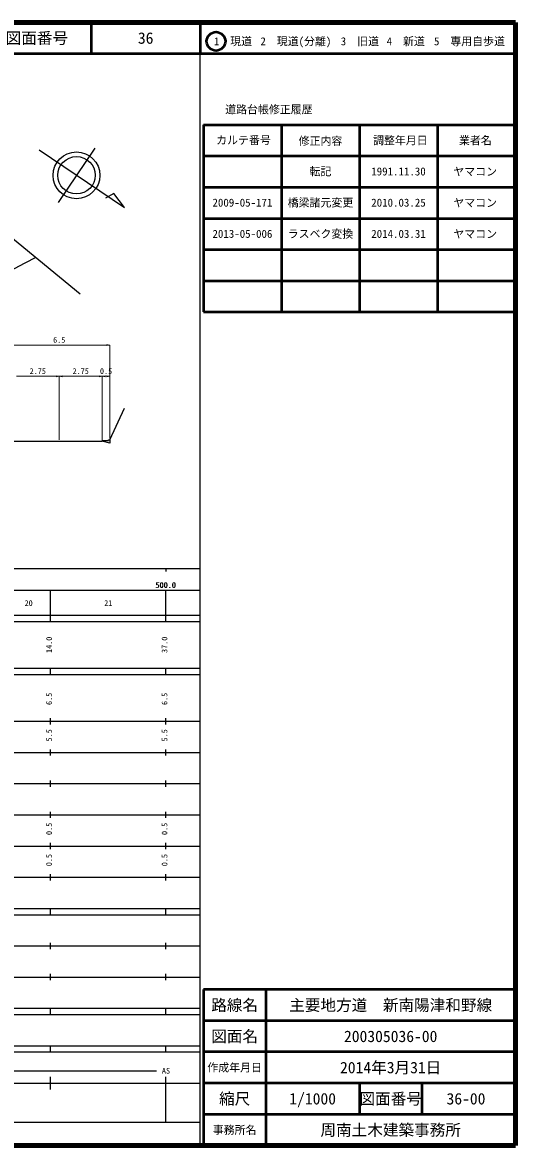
# Model space of a CAD drawing. Units: millimetres at full size, sheet at 1:1000, with parts at other scales. Extents: x 40000 to 680000, y 20000 to 380000.
# Drawn here: x 522022 to 680000, y 20000 to 380000 of the extents above; entities that cross this region are included whole.
import ezdxf
from ezdxf.enums import TextEntityAlignment as Align

# ---------------------------------------------------------------- set-up
doc = ezdxf.new("R2010")
doc.units = ezdxf.units.MM
doc.header["$LTSCALE"] = 1000
for name, color, linetype, lineweight in [('M-BGD', 7, 'Continuous', 25), ('M-BMK-OTRS', 5, 'Continuous', 25), ('M-BMK-SRVR', 3, 'Continuous', 25), ('M-STR-HTXT', 7, 'Continuous', 13), ('M-TTL', 2, 'Continuous', 140), ('M-TTL-BAND', 7, 'Continuous', 25), ('M-TTL-FRAM', 2, 'Continuous', 50), ('M-TTL-LINE', 7, 'Continuous', 50)]:
    doc.layers.add(name, color=color, linetype=linetype, lineweight=lineweight)
doc.layers.add('M-TTL-TXT', color=7, linetype='Continuous')
doc.styles.add('ＭＳ ゴシック', font='')
doc.styles.get('ＭＳ ゴシック').set_extended_font_data('MS Gothic')

# ---------------------------------------------------------------- blocks, each defined once
blk = doc.blocks.new('open_arrow')
at = {"color": 0, "linetype": 'Continuous', "lineweight": -2}
blk.add_lwpolyline([(7.5, 1.25), (0, 0), (7.5, -1.25)], dxfattribs=at)

msp = doc.modelspace()

# ---------------------------------------------------------------- linework, layer by layer
at = {"layer": 'M-BGD'}
msp.add_line((550056, 246253), (554733, 256415), dxfattribs=at)
for points in [[(526335, 304643), (522764, 302801), (517750, 300160), (511458, 296708), (508583, 295173), (506385, 293946), (503417, 292361), (501569, 291020), (500917, 290386), (499786, 288778), (498961, 287515), (497657, 285465), (495699, 283029), (494852, 281251), (494037, 279816), (493945, 278696), (493803, 277118), (493681, 273384), (492921, 261762), (492946, 259103)], [(514047, 239555), (517556, 245753), (520056, 245753), (533806, 245753), (547556, 245753)]]:
    msp.add_lwpolyline(points, dxfattribs=at)
msp.add_lwpolyline([(547556, 245753), (547556, 246003), (549556, 246003), (549556, 246253), (550056, 246253), (550056, 245103)], close=True, dxfattribs=at)
at = {"layer": 'M-BMK-OTRS'}
msp.add_line((499021, 327094), (540530, 292976), dxfattribs=at)
at = {"layer": 'M-BMK-SRVR'}
for p, q in [((527323, 339138), (554693, 320650)), ((545216, 339722), (533462, 322320)), ((551253, 325153), (548636, 323684)), ((554693, 320650), (551253, 325153))]:
    msp.add_line(p, q, dxfattribs=at)
for centre, radius in [((539315, 330986), 7500), ((539339, 331021), 6000)]:
    msp.add_circle(centre, radius, dxfattribs=at)
at = {"layer": 'M-STR-HTXT'}
for p, q in [((550056, 276587), (517556, 276587)), ((550056, 246753), (550056, 276588)), ((520056, 266587), (533806, 266587)), ((533806, 246253), (533806, 266588)), ((533806, 266587), (547556, 266587)), ((547556, 246253), (547556, 266588)), ((550056, 266587), (547556, 266587))]:
    msp.add_line(p, q, dxfattribs=at)
at = {"layer": 'M-TTL'}
for p, q in [((680000, 380000), (40000, 380000)), ((680000, 20000), (680000, 380000)), ((40000, 20000), (680000, 20000))]:
    msp.add_line(p, q, dxfattribs=at)
at = {"layer": 'M-TTL-BAND'}
for p, q in [((579000, 20000), (579000, 370000)), ((40000, 205000), (579000, 205000)), ((568000, 205000), (568000, 204000)), ((68000, 198000), (579000, 198000)), ((531000, 188000), (531000, 198000)), ((568000, 188000), (568000, 198000)), ((40000, 190000), (579000, 190000)), ((40000, 188000), (579000, 188000)), ((40000, 173000), (579000, 173000)), ((531000, 171000), (531000, 173000)), ((568000, 171000), (568000, 173000)), ((40000, 171000), (579000, 171000)), ((40000, 156000), (579000, 156000)), ((531000, 155000), (531000, 157000)), ((568000, 155000), (568000, 157000)), ((46000, 146000), (579000, 146000)), ((531000, 145000), (531000, 147000)), ((568000, 145000), (568000, 147000)), ((531000, 135000), (531000, 137000)), ((568000, 135000), (568000, 137000)), ((52000, 136000), (579000, 136000)), ((46000, 126000), (579000, 126000)), ((531000, 125000), (531000, 127000)), ((568000, 125000), (568000, 127000)), ((52000, 116000), (579000, 116000)), ((531000, 115000), (531000, 117000)), ((568000, 115000), (568000, 117000)), ((46000, 106000), (579000, 106000)), ((531000, 105000), (531000, 107000)), ((568000, 105000), (568000, 107000)), ((40000, 96000), (579000, 96000)), ((40000, 94000), (579000, 94000)), ((531000, 94000), (531000, 96000)), ((568000, 94000), (568000, 96000)), ((49000, 84000), (579000, 84000)), ((531000, 83000), (531000, 85000)), ((568000, 83000), (568000, 85000)), ((40000, 74000), (579000, 74000)), ((531000, 73000), (531000, 75000)), ((568000, 73000), (568000, 75000)), ((40000, 64000), (579000, 64000)), ((40000, 62000), (579000, 62000)), ((531000, 62000), (531000, 64000)), ((568000, 62000), (568000, 64000)), ((40000, 52000), (579000, 52000)), ((531000, 50000), (531000, 52000)), ((568000, 50000), (568000, 52000)), ((40000, 50000), (579000, 50000)), ((85500, 44000), (565000, 44000)), ((40000, 40000), (579000, 40000)), ((531000, 38000), (531000, 42000)), ((568000, 27500), (568000, 42000)), ((68000, 27500), (579000, 27500))]:
    msp.add_line(p, q, dxfattribs=at)
at = {"layer": 'M-TTL-FRAM'}
for p, q in [((580000, 347197), (580000, 287197)), ((580000, 347197), (680000, 347197)), ((580000, 287197), (680000, 287197)), ((680000, 70000), (580000, 70000)), ((580000, 70000), (580000, 20000))]:
    msp.add_line(p, q, dxfattribs=at)
at = {"layer": 'M-TTL-LINE'}
for p, q in [((543997, 380000), (543997, 370000)), ((579000, 380000), (579000, 370000)), ((40000, 370000), (680000, 370000)), ((605000, 347197), (605000, 287197)), ((630000, 347197), (630000, 287197)), ((655000, 347197), (655000, 287197)), ((580000, 337197), (680000, 337197)), ((580000, 327197), (680000, 327197)), ((580000, 317197), (680000, 317197)), ((580000, 307197), (680000, 307197)), ((580000, 297197), (680000, 297197)), ((600000, 70000), (600000, 20000)), ((680000, 60000), (580000, 60000)), ((680000, 50000), (580000, 50000)), ((680000, 40000), (580000, 40000)), ((630000, 40000), (630000, 30000)), ((650000, 40000), (650000, 30000)), ((680000, 30000), (580000, 30000))]:
    msp.add_line(p, q, dxfattribs=at)
msp.add_circle((584031, 373958), 3000, dxfattribs=at)

# ---------------------------------------------------------------- block references
at = {"layer": 'M-STR-HTXT', "xscale": 133, "yscale": 133, "rotation": 180}
for p in [(550056, 276587), (533806, 266587), (547556, 266587), (550056, 266587)]:
    msp.add_blockref('open_arrow', p, dxfattribs=at)
at = {"layer": 'M-STR-HTXT', "xscale": 133, "yscale": 133}
for p in [(533806, 266587), (547556, 266587)]:
    msp.add_blockref('open_arrow', p, dxfattribs=at)

# ---------------------------------------------------------------- texts
at = {"layer": 'M-STR-HTXT', "style": 'ＭＳ ゴシック'}
for s, p in [('6.5', (533806, 276774)), ('2.75', (526931, 266774)), ('2.75', (540681, 266774)), ('0.5', (548806, 266774))]:
    msp.add_text(s, height=1833, dxfattribs=at).set_placement(p, align=Align.BOTTOM_CENTER)
at = {"layer": 'M-TTL-BAND', "style": 'ＭＳ ゴシック'}
for s, p in [('500.0', (567844, 198195)), ('500.0', (568000, 198195)), ('20', (524000, 192405)), ('21', (549500, 192405)), ('AS', (568000, 42500))]:
    msp.add_text(s, height=1833, dxfattribs=at).set_placement(p, align=Align.BOTTOM_CENTER)
for s, p in [('14.0', (532000, 180500)), ('37.0', (569000, 180500)), ('6.5', (532000, 163174)), ('6.5', (569000, 163174)), ('5.5', (532000, 151500)), ('5.5', (569000, 151500)), ('0.5', (532000, 121500)), ('0.5', (569000, 121500)), ('0.5', (532000, 111500)), ('0.5', (569000, 111500))]:
    msp.add_text(s, height=1833, rotation=90, dxfattribs=at).set_placement(p, align=Align.BOTTOM_CENTER)
at = {"layer": 'M-TTL-TXT', "style": 'ＭＳ ゴシック'}
for s, height, p in [('図面番号', 3666, (526622, 375000)), ('36', 3666, (561497, 375000)), ('1\u3000現道', 2566, (589448, 373958)), ('2\u3000現道(分離)', 2566, (609619, 373958)), ('3\u3000旧道', 2566, (630121, 373958)), ('4\u3000新道', 2566, (644824, 373958)), ('5\u3000専用自歩道', 2566, (665228, 373958)), ('道路台帳修正履歴', 2566, (600968, 352113)), ('カルテ番号', 2566, (592839, 342277)), ('修正内容', 2566, (617509, 342023)), ('調整年月日', 2566, (643089, 342197)), ('業者名', 2566, (667134, 342197)), ('転記', 2566, (617500, 332245)), ('1991.11.30', 2566, (642500, 332245)), ('ヤマコン', 2566, (667077, 332189)), ('2009-05-171', 2566, (592500, 322245)), ('橋梁諸元変更', 2566, (617500, 322245)), ('2010.03.25', 2566, (642500, 322245)), ('ヤマコン', 2566, (667077, 322189)), ('2013-05-006', 2566, (592500, 312245)), ('ラスベク変換', 2566, (617500, 312245)), ('2014.03.31', 2566, (642500, 312245)), ('ヤマコン', 2566, (667077, 312189)), ('路線名', 3666, (590000, 65000)), ('路線名', 3666, (590000, 65000)), ('主要地方道\u3000新南陽津和野線', 3666, (640000, 65000)), ('図面名', 3666, (590000, 55000)), ('図面名', 3666, (590000, 55000)), ('200305036-00', 3666, (640000, 55000)), ('2014年3月31日', 3666, (640000, 45000)), ('作成年月日', 2566, (590000, 45000)), ('作成年月日', 2566, (590000, 45000)), ('縮尺', 3666, (590000, 35000)), ('縮尺', 3666, (590000, 35000)), ('1/1000', 3666, (615000, 35000)), ('図面番号', 3666, (640000, 35000)), ('図面番号', 3666, (640000, 35000)), ('36-00', 3666, (664125, 35000)), ('事務所名', 2566, (590000, 25000)), ('事務所名', 2566, (590000, 25000)), ('周南土木建築事務所', 3666, (640000, 25000))]:
    msp.add_text(s, height=height, dxfattribs=at).set_placement(p, align=Align.MIDDLE_CENTER)

doc.saveas('drawing.dxf')
